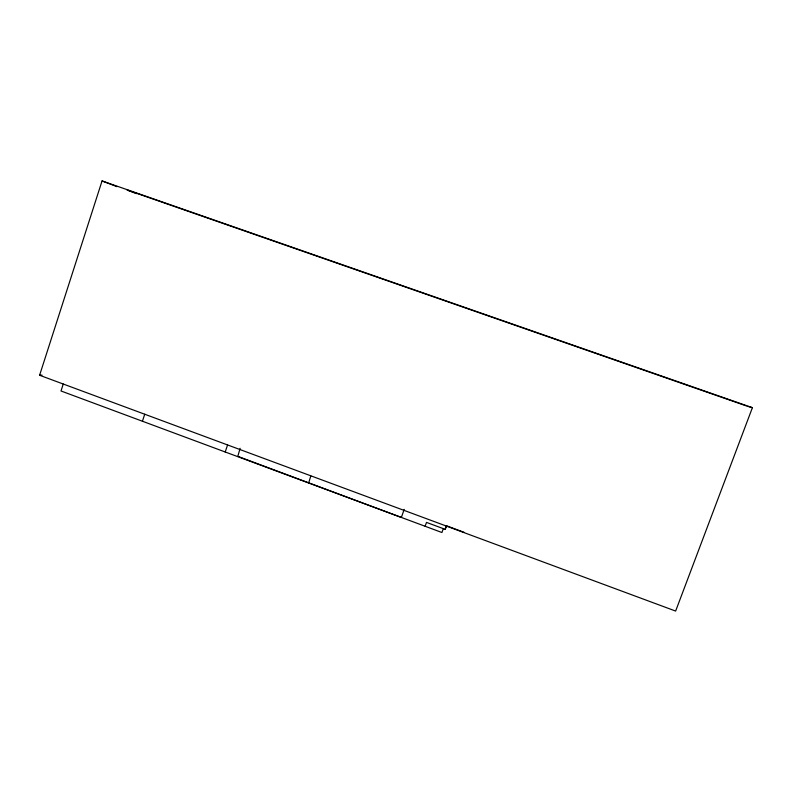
<?xml version="1.0" encoding="UTF-8"?>
<svg xmlns="http://www.w3.org/2000/svg" width="792" height="792" viewBox="0 0 792 792"><rect width="100%" height="100%" fill="white"/><g stroke="black" fill="none" stroke-linecap="round" stroke-linejoin="round"><path stroke-width="1.19" d="M39.6 375.26L102.049 180.932L752.4 407.672L675.635 611.068L39.6 375.26L42.055 375.121M63.261 384.011L61.004 390.981L441.926 532.511L443.312 528.64M142.421 421.235L144.738 414.216M225.205 451.985L227.561 445.025M240.125 448.312L237.808 456.331M308.751 482.684L310.81 475.942M404.207 509.365L401.356 517.433L238.946 456.756M425.126 526.264L426.502 522.403L445.124 529.313L446.718 525.967M445.124 529.313L446.401 525.739L463.993 532.264M747.648 406.355L752.4 407.672M127.294 190.06L746.48 405.95M102.049 180.932L116.929 186.674M127.265 190.09L136.422 193.644"/></g></svg>
